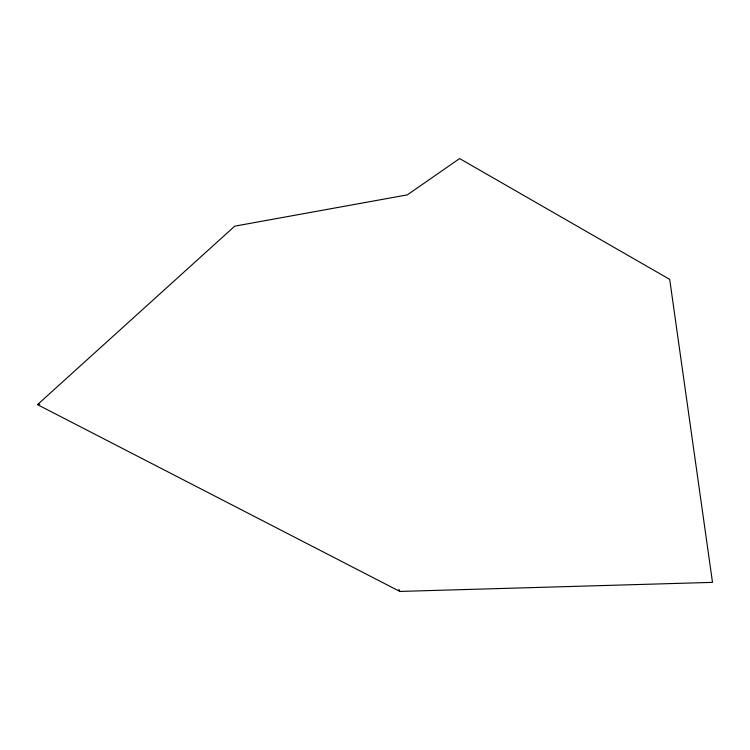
<?xml version="1.0" encoding="UTF-8"?>
<svg xmlns="http://www.w3.org/2000/svg" width="750" height="750" viewBox="0 0 750 750"><rect width="100%" height="100%" fill="white"/><g stroke="black" fill="none" stroke-linecap="round" stroke-linejoin="round"><path stroke-width="1.12" d="M37.5 404.634L234.731 226.163L407.316 194.869L459.619 158.569L669.694 279.375L712.5 582.375L399.844 591.431L37.5 404.634L39.806 404.259M398.859 589.312L399.844 591.431"/></g></svg>
